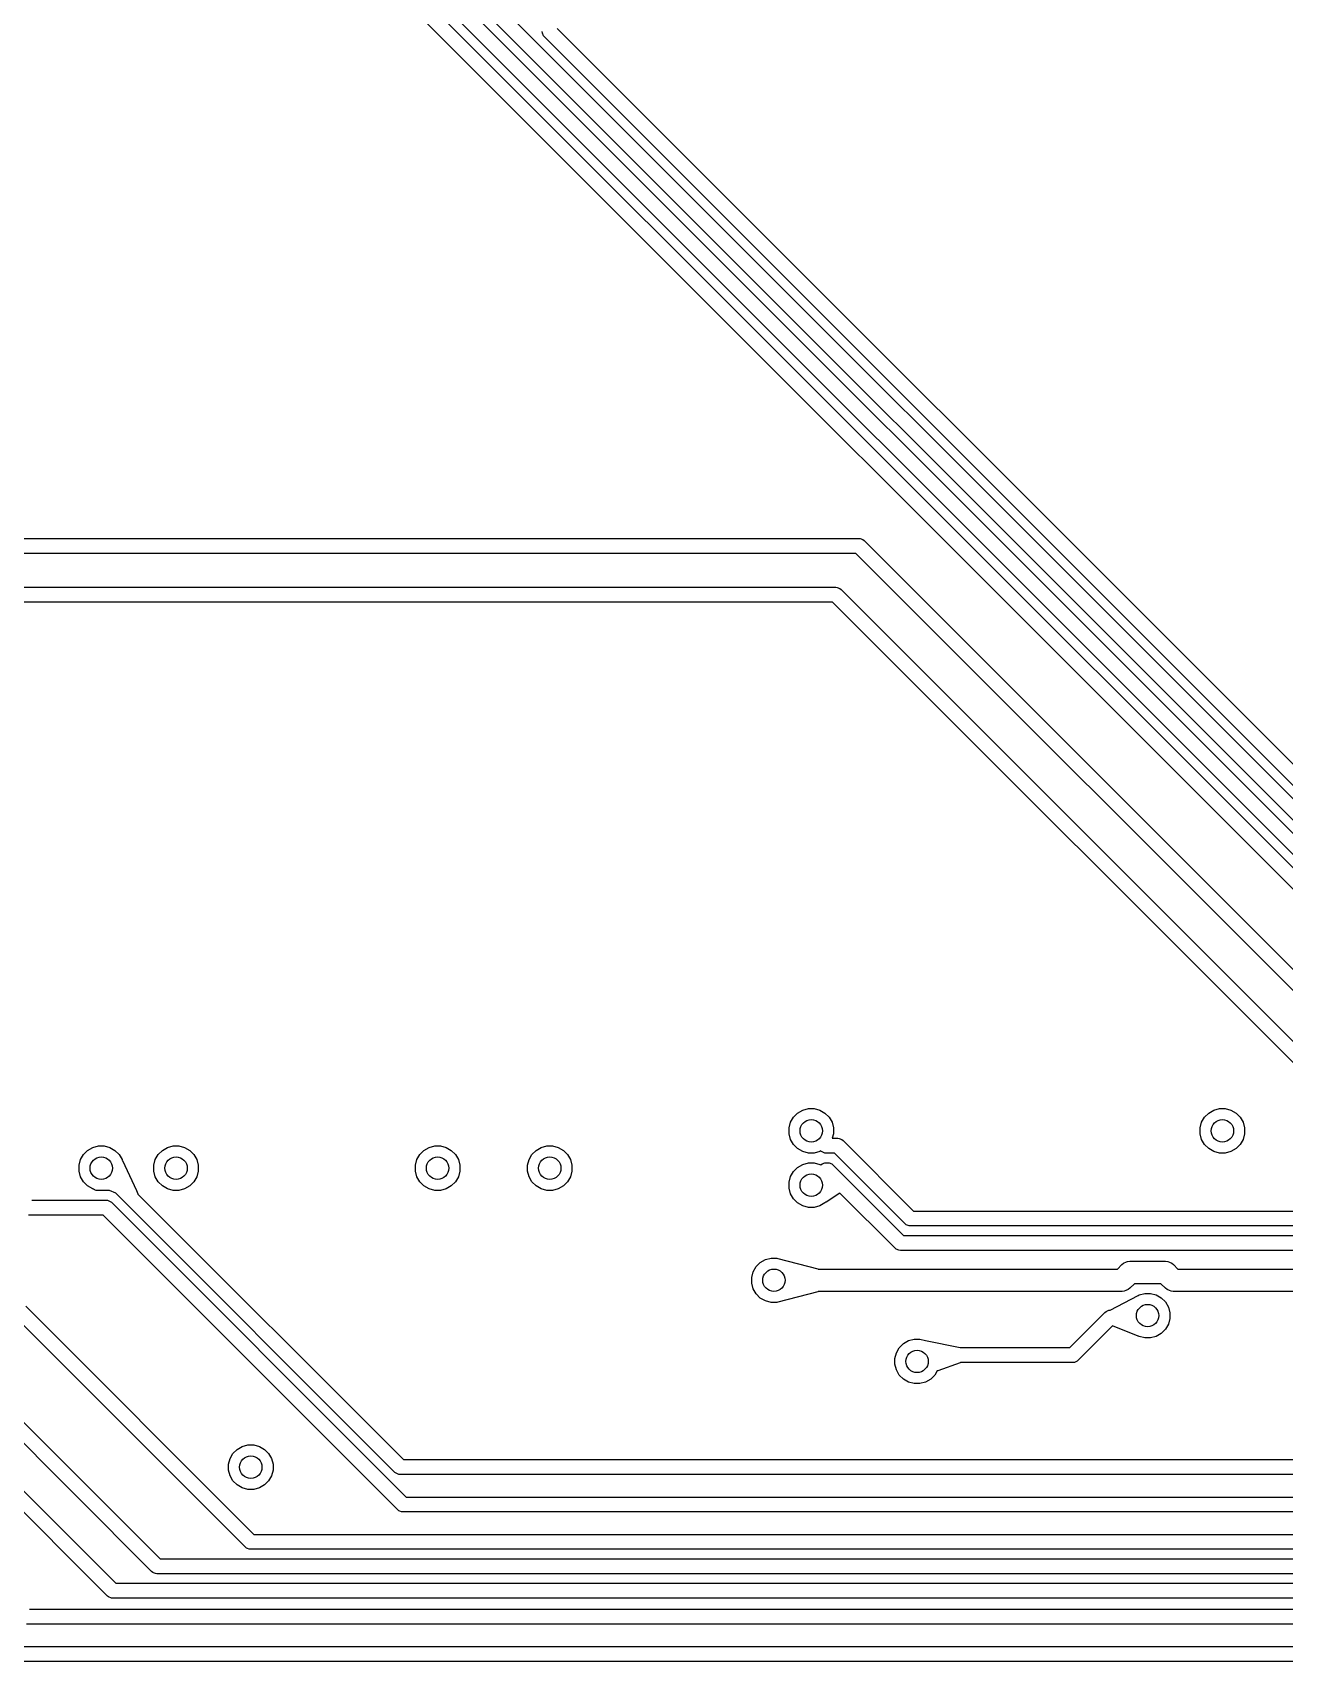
# Model space of a CAD drawing. Header units: inches. Extents: x 2.81 to 6.14, y -3.53 to -1.72.
# Drawn here: x 3.94 to 4.6, y -3.528 to -2.669 of the extents above; entities that cross this region are included whole.
import ezdxf

# ---------------------------------------------------------------- set-up
doc = ezdxf.new("R2010")
doc.units = ezdxf.units.IN
doc.header["$MEASUREMENT"] = 0
doc.layers.add('B.Cu', color=153, linetype='CONTINUOUS', true_color=0x4d7fc4)

msp = doc.modelspace()

# ---------------------------------------------------------------- linework, layer by layer
at = {"layer": 'B.Cu', "linetype": 'CONTINUOUS'}
for p, q in [((4.71381, -3.23038), (3.85115, -2.36773)), ((3.85787, -2.36331), (4.71822, -3.22366)), ((3.9563, -2.44353), (4.72355, -3.21079)), ((4.71914, -3.21751), (3.94958, -2.44795)), ((4.1378, -2.60682), (4.72889, -3.19791)), ((4.72447, -3.20463), (4.13107, -2.61124)), ((4.21654, -2.66736), (4.73422, -3.18504)), ((4.20874, -2.66975), (4.20866, -2.66899)), ((4.20932, -2.67117), (4.20874, -2.66975)), ((4.20981, -2.67177), (4.20932, -2.67117)), ((4.7298, -3.19176), (4.20981, -2.67177)), ((3.61671, -2.93594), (4.37541, -2.93594)), ((4.37541, -2.93594), (4.37618, -2.93602)), ((4.37618, -2.93602), (4.3776, -2.93661)), ((4.3776, -2.93661), (4.3782, -2.9371)), ((4.3782, -2.9371), (4.69275, -3.25165)), ((4.37378, -2.94382), (3.61835, -2.94382)), ((4.68834, -3.25837), (4.37378, -2.94382)), ((3.74697, -2.96169), (4.36327, -2.96169)), ((4.36327, -2.96169), (4.36404, -2.96177)), ((4.36404, -2.96177), (4.36545, -2.96236)), ((4.36545, -2.96236), (4.36605, -2.96285)), ((4.36605, -2.96285), (4.68061, -3.2774)), ((4.36164, -2.96957), (3.7486, -2.96957)), ((4.67619, -3.28412), (4.36164, -2.96957)), ((4.33868, -3.24649), (4.33948, -3.24351)), ((4.33948, -3.24351), (4.34102, -3.24084)), ((4.34102, -3.24084), (4.3432, -3.23866)), ((4.3432, -3.23866), (4.34587, -3.23712)), ((4.34587, -3.23712), (4.34885, -3.23632)), ((4.34885, -3.23632), (4.35194, -3.23632)), ((4.35194, -3.23632), (4.35491, -3.23712)), ((4.35491, -3.23712), (4.35758, -3.23866)), ((4.35758, -3.23866), (4.35976, -3.24084)), ((4.35976, -3.24084), (4.36131, -3.24351)), ((4.36131, -3.24351), (4.3621, -3.24649)), ((4.55522, -3.24649), (4.55602, -3.24351)), ((4.55602, -3.24351), (4.55756, -3.24084)), ((4.55756, -3.24084), (4.55974, -3.23866)), ((4.55974, -3.23866), (4.56241, -3.23712)), ((4.56241, -3.23712), (4.56539, -3.23632)), ((4.56539, -3.23632), (4.56847, -3.23632)), ((4.56847, -3.23632), (4.57145, -3.23712)), ((4.57145, -3.23712), (4.57412, -3.23866)), ((4.57412, -3.23866), (4.5763, -3.24084)), ((4.5763, -3.24084), (4.57784, -3.24351)), ((4.57784, -3.24351), (4.57864, -3.24649)), ((4.33868, -3.24957), (4.33868, -3.24649)), ((4.33948, -3.25255), (4.33868, -3.24957)), ((4.3621, -3.24957), (4.36146, -3.25197)), ((4.36146, -3.25197), (4.36432, -3.25197)), ((4.3621, -3.24649), (4.3621, -3.24957)), ((4.36432, -3.25197), (4.36509, -3.25204)), ((4.36509, -3.25204), (4.36651, -3.25263)), ((4.55522, -3.24957), (4.55522, -3.24649)), ((4.55602, -3.25255), (4.55522, -3.24957)), ((4.57864, -3.24957), (4.57784, -3.25255)), ((4.57864, -3.24649), (4.57864, -3.24957)), ((3.96547, -3.2632), (3.96701, -3.26053)), ((3.96701, -3.26053), (3.96919, -3.25835)), ((3.96919, -3.25835), (3.97186, -3.2568)), ((3.97186, -3.2568), (3.97484, -3.25601)), ((3.97484, -3.25601), (3.97792, -3.25601)), ((3.97792, -3.25601), (3.9809, -3.2568)), ((3.9809, -3.2568), (3.98357, -3.25835)), ((3.98357, -3.25835), (3.98575, -3.26053)), ((3.98575, -3.26053), (3.98729, -3.2632)), ((4.00484, -3.2632), (4.00638, -3.26053)), ((4.00638, -3.26053), (4.00856, -3.25835)), ((4.00856, -3.25835), (4.01123, -3.2568)), ((4.01123, -3.2568), (4.01421, -3.25601)), ((4.01421, -3.25601), (4.01729, -3.25601)), ((4.01729, -3.25601), (4.02027, -3.2568)), ((4.02027, -3.2568), (4.02294, -3.25835)), ((4.02294, -3.25835), (4.02512, -3.26053)), ((4.02512, -3.26053), (4.02666, -3.2632)), ((4.14263, -3.2632), (4.14417, -3.26053)), ((4.14417, -3.26053), (4.14635, -3.25835)), ((4.14635, -3.25835), (4.14902, -3.2568)), ((4.14902, -3.2568), (4.152, -3.25601)), ((4.152, -3.25601), (4.15508, -3.25601)), ((4.15508, -3.25601), (4.15806, -3.2568)), ((4.15806, -3.2568), (4.16073, -3.25835)), ((4.16073, -3.25835), (4.16291, -3.26053)), ((4.16291, -3.26053), (4.16446, -3.2632)), ((4.20169, -3.2632), (4.20323, -3.26053)), ((4.20323, -3.26053), (4.20541, -3.25835)), ((4.20541, -3.25835), (4.20808, -3.2568)), ((4.20808, -3.2568), (4.21106, -3.25601)), ((4.21106, -3.25601), (4.21414, -3.25601)), ((4.21414, -3.25601), (4.21712, -3.2568)), ((4.21712, -3.2568), (4.21979, -3.25835)), ((4.21979, -3.25835), (4.22197, -3.26053)), ((4.22197, -3.26053), (4.22351, -3.2632)), ((4.34102, -3.25522), (4.33948, -3.25255)), ((4.3432, -3.2574), (4.34102, -3.25522)), ((4.34587, -3.25894), (4.3432, -3.2574)), ((4.34885, -3.25974), (4.34587, -3.25894)), ((4.35194, -3.25974), (4.34885, -3.25974)), ((4.35491, -3.25894), (4.35194, -3.25974)), ((4.35544, -3.25864), (4.35491, -3.25894)), ((4.35548, -3.25869), (4.35544, -3.25864)), ((4.35608, -3.25918), (4.35548, -3.25869)), ((4.3575, -3.25977), (4.35608, -3.25918)), ((4.35827, -3.25984), (4.3575, -3.25977)), ((4.36269, -3.25984), (4.35827, -3.25984)), ((4.39984, -3.297), (4.36269, -3.25984)), ((4.36651, -3.25263), (4.3671, -3.25312)), ((4.3671, -3.25312), (4.40426, -3.29028)), ((4.55756, -3.25522), (4.55602, -3.25255)), ((4.55974, -3.2574), (4.55756, -3.25522)), ((4.56241, -3.25894), (4.55974, -3.2574)), ((4.56539, -3.25974), (4.56241, -3.25894)), ((4.56847, -3.25974), (4.56539, -3.25974)), ((4.57145, -3.25894), (4.56847, -3.25974)), ((4.57412, -3.2574), (4.57145, -3.25894)), ((4.5763, -3.25522), (4.57412, -3.2574)), ((4.57784, -3.25255), (4.5763, -3.25522)), ((3.96467, -3.26617), (3.96547, -3.2632)), ((3.96467, -3.26926), (3.96467, -3.26617)), ((3.96547, -3.27224), (3.96467, -3.26926)), ((3.98729, -3.2632), (3.98737, -3.26349)), ((3.98737, -3.26349), (3.98741, -3.26353)), ((3.98741, -3.26353), (3.98751, -3.26367)), ((3.98751, -3.26367), (3.99484, -3.27951)), ((4.00404, -3.26617), (4.00484, -3.2632)), ((4.00404, -3.26926), (4.00404, -3.26617)), ((4.00484, -3.27224), (4.00404, -3.26926)), ((4.02666, -3.2632), (4.02746, -3.26617)), ((4.02746, -3.26926), (4.02666, -3.27224)), ((4.02746, -3.26617), (4.02746, -3.26926)), ((4.14183, -3.26617), (4.14263, -3.2632)), ((4.14183, -3.26926), (4.14183, -3.26617)), ((4.14263, -3.27224), (4.14183, -3.26926)), ((4.16446, -3.2632), (4.16525, -3.26617)), ((4.16525, -3.26926), (4.16446, -3.27224)), ((4.16525, -3.26617), (4.16525, -3.26926)), ((4.20089, -3.26617), (4.20169, -3.2632)), ((4.20089, -3.26926), (4.20089, -3.26617)), ((4.20169, -3.27224), (4.20089, -3.26926)), ((4.22351, -3.2632), (4.22431, -3.26617)), ((4.22431, -3.26926), (4.22351, -3.27224)), ((4.22431, -3.26617), (4.22431, -3.26926)), ((4.34102, -3.26946), (4.3432, -3.26728)), ((4.3432, -3.26728), (4.34587, -3.26574)), ((4.34587, -3.26574), (4.34885, -3.26494)), ((4.34885, -3.26494), (4.35194, -3.26494)), ((4.35194, -3.26494), (4.35491, -3.26574)), ((4.35491, -3.26574), (4.35544, -3.26604)), ((4.35544, -3.26604), (4.35548, -3.266)), ((4.35548, -3.266), (4.35608, -3.26551)), ((4.35608, -3.26551), (4.3575, -3.26492)), ((4.3575, -3.26492), (4.35827, -3.26484)), ((4.35827, -3.26484), (4.35899, -3.26484)), ((4.35899, -3.26484), (4.35976, -3.26492)), ((4.35976, -3.26492), (4.36118, -3.26551)), ((4.36118, -3.26551), (4.36177, -3.266)), ((4.36177, -3.266), (4.39893, -3.30315)), ((3.96701, -3.27491), (3.96547, -3.27224)), ((3.96919, -3.27709), (3.96701, -3.27491)), ((3.97186, -3.27863), (3.96919, -3.27709)), ((4.00638, -3.27491), (4.00484, -3.27224)), ((4.00856, -3.27709), (4.00638, -3.27491)), ((4.01123, -3.27863), (4.00856, -3.27709)), ((4.02294, -3.27709), (4.02027, -3.27863)), ((4.02512, -3.27491), (4.02294, -3.27709)), ((4.02666, -3.27224), (4.02512, -3.27491)), ((4.14417, -3.27491), (4.14263, -3.27224)), ((4.14635, -3.27709), (4.14417, -3.27491)), ((4.14902, -3.27863), (4.14635, -3.27709)), ((4.16073, -3.27709), (4.15806, -3.27863)), ((4.16291, -3.27491), (4.16073, -3.27709)), ((4.16446, -3.27224), (4.16291, -3.27491)), ((4.20323, -3.27491), (4.20169, -3.27224)), ((4.20541, -3.27709), (4.20323, -3.27491)), ((4.20808, -3.27863), (4.20541, -3.27709)), ((4.21979, -3.27709), (4.21712, -3.27863)), ((4.22197, -3.27491), (4.21979, -3.27709)), ((4.22351, -3.27224), (4.22197, -3.27491)), ((4.33868, -3.27511), (4.33948, -3.27213)), ((4.33868, -3.2782), (4.33868, -3.27511)), ((4.33948, -3.27213), (4.34102, -3.26946)), ((3.9397, -3.28453), (3.97892, -3.28453)), ((3.97216, -3.27871), (3.97186, -3.27863)), ((3.97219, -3.27874), (3.97216, -3.27871)), ((3.97234, -3.27885), (3.97219, -3.27874)), ((3.97279, -3.27906), (3.97234, -3.27885)), ((3.97362, -3.27944), (3.97279, -3.27906)), ((3.97371, -3.27948), (3.97362, -3.27944)), ((3.97381, -3.2795), (3.97371, -3.27948)), ((3.97391, -3.27951), (3.97381, -3.2795)), ((3.9807, -3.27951), (3.97391, -3.27951)), ((3.97892, -3.28453), (3.97969, -3.2846)), ((3.97969, -3.2846), (3.98111, -3.28519)), ((3.98395, -3.28085), (3.9807, -3.27951)), ((3.9807, -3.27951), (3.9807, -3.27951)), ((3.9807, -3.27951), (3.9807, -3.27951)), ((3.98111, -3.28519), (3.9817, -3.28568)), ((3.9817, -3.28568), (4.13697, -3.44094)), ((4.13107, -3.42798), (3.98395, -3.28085)), ((3.99484, -3.27951), (3.99562, -3.28119)), ((3.99562, -3.28119), (3.99566, -3.28136)), ((3.99566, -3.28136), (3.99567, -3.28144)), ((3.99567, -3.28144), (4.13549, -3.42126)), ((4.01421, -3.27943), (4.01123, -3.27863)), ((4.01729, -3.27943), (4.01421, -3.27943)), ((4.02027, -3.27863), (4.01729, -3.27943)), ((4.152, -3.27943), (4.14902, -3.27863)), ((4.15508, -3.27943), (4.152, -3.27943)), ((4.15806, -3.27863), (4.15508, -3.27943)), ((4.21106, -3.27943), (4.20808, -3.27863)), ((4.21414, -3.27943), (4.21106, -3.27943)), ((4.21712, -3.27863), (4.21414, -3.27943)), ((4.33948, -3.28117), (4.33868, -3.2782)), ((4.34102, -3.28384), (4.33948, -3.28117)), ((4.3432, -3.28602), (4.34102, -3.28384)), ((4.34587, -3.28757), (4.3432, -3.28602)), ((4.35758, -3.28602), (4.35491, -3.28757)), ((4.35799, -3.28562), (4.35758, -3.28602)), ((4.35828, -3.28556), (4.35799, -3.28562)), ((4.36542, -3.28084), (4.35828, -3.28556)), ((4.36545, -3.28081), (4.36542, -3.28084)), ((4.39451, -3.30987), (4.36545, -3.28081)), ((3.97729, -3.2924), (3.93807, -3.2924)), ((4.13255, -3.44767), (3.97729, -3.2924)), ((4.34885, -3.28836), (4.34587, -3.28757)), ((4.35194, -3.28836), (4.34885, -3.28836)), ((4.35491, -3.28757), (4.35194, -3.28836)), ((4.40426, -3.29028), (5.30652, -3.29028)), ((4.39893, -3.30315), (5.31333, -3.30315)), ((4.40044, -3.29749), (4.39984, -3.297)), ((4.40186, -3.29807), (4.40044, -3.29749)), ((4.40263, -3.29815), (4.40186, -3.29807)), ((5.30815, -3.29815), (4.40263, -3.29815)), ((4.39511, -3.31036), (4.39451, -3.30987)), ((4.39653, -3.31095), (4.39511, -3.31036)), ((4.39729, -3.31102), (4.39653, -3.31095)), ((5.31496, -3.31102), (4.39729, -3.31102)), ((4.3198, -3.32225), (4.32134, -3.31958)), ((4.32134, -3.31958), (4.32352, -3.3174)), ((4.32352, -3.3174), (4.32619, -3.31586)), ((4.32619, -3.31586), (4.32917, -3.31506)), ((4.32917, -3.31506), (4.33225, -3.31506)), ((4.33225, -3.31506), (4.33281, -3.31521)), ((4.33281, -3.31521), (4.33282, -3.31521)), ((4.33282, -3.31521), (4.3538, -3.32075)), ((4.3538, -3.32075), (4.35396, -3.32083)), ((4.51161, -3.32087), (4.51397, -3.3185)), ((4.51397, -3.3185), (4.51487, -3.31777)), ((4.51487, -3.31777), (4.51637, -3.31714)), ((4.51637, -3.31714), (4.517, -3.31689)), ((4.517, -3.31689), (4.51815, -3.31677)), ((4.51815, -3.31677), (4.53697, -3.31677)), ((4.53697, -3.31677), (4.53812, -3.31689)), ((4.53812, -3.31689), (4.539, -3.31725)), ((4.539, -3.31725), (4.54025, -3.31777)), ((4.54025, -3.31777), (4.54114, -3.3185)), ((4.54114, -3.3185), (4.54351, -3.32087)), ((4.319, -3.32523), (4.3198, -3.32225)), ((4.319, -3.32831), (4.319, -3.32523)), ((4.3198, -3.33129), (4.319, -3.32831)), ((4.35396, -3.32083), (4.35401, -3.32087)), ((4.35401, -3.32087), (4.51161, -3.32087)), ((4.5206, -3.32858), (4.51823, -3.33095)), ((4.53452, -3.32858), (4.5206, -3.32858)), ((4.53689, -3.33095), (4.53452, -3.32858)), ((4.54351, -3.32087), (5.3322, -3.32087)), ((4.32134, -3.33396), (4.3198, -3.33129)), ((4.32352, -3.33614), (4.32134, -3.33396)), ((4.32619, -3.33768), (4.32352, -3.33614)), ((4.32917, -3.33848), (4.32619, -3.33768)), ((4.35383, -3.33278), (4.33284, -3.33833)), ((4.35394, -3.33274), (4.35383, -3.33278)), ((4.35396, -3.33273), (4.35394, -3.33274)), ((4.354, -3.33268), (4.35396, -3.33273)), ((4.51406, -3.33268), (4.354, -3.33268)), ((4.50787, -3.34252), (4.52258, -3.33472)), ((4.51521, -3.33256), (4.51406, -3.33268)), ((4.51609, -3.3322), (4.51521, -3.33256)), ((4.51734, -3.33168), (4.51609, -3.3322)), ((4.51823, -3.33095), (4.51734, -3.33168)), ((4.52258, -3.33472), (4.52263, -3.33472)), ((4.52263, -3.33472), (4.52304, -3.33448)), ((4.52304, -3.33448), (4.52602, -3.33368)), ((4.52602, -3.33368), (4.5291, -3.33368)), ((4.5291, -3.33368), (4.53208, -3.33448)), ((4.53208, -3.33448), (4.53475, -3.33602)), ((4.53475, -3.33602), (4.53693, -3.3382)), ((4.53778, -3.33168), (4.53689, -3.33095)), ((4.53911, -3.33223), (4.53778, -3.33168)), ((4.53991, -3.33256), (4.53911, -3.33223)), ((4.54106, -3.33268), (4.53991, -3.33256)), ((5.33465, -3.33268), (4.54106, -3.33268)), ((4.00289, -3.48022), (3.86872, -3.34605)), ((3.87429, -3.34049), (4.0073, -3.4735)), ((4.05233, -3.46735), (3.93104, -3.34605)), ((3.93661, -3.34049), (4.05675, -3.46063)), ((4.33225, -3.33848), (4.32917, -3.33848)), ((4.33283, -3.33833), (4.33225, -3.33848)), ((4.33284, -3.33833), (4.33283, -3.33833)), ((4.48656, -3.3622), (4.50385, -3.34492)), ((4.50385, -3.34492), (4.50503, -3.34374)), ((4.50503, -3.34374), (4.50509, -3.34367)), ((4.50503, -3.34374), (4.50503, -3.34374)), ((4.50509, -3.34367), (4.50569, -3.34318)), ((4.50569, -3.34318), (4.50711, -3.3426)), ((4.50711, -3.3426), (4.50787, -3.34252)), ((4.53693, -3.3382), (4.53847, -3.34087)), ((4.53847, -3.34087), (4.53927, -3.34385)), ((4.53927, -3.34385), (4.53927, -3.34694)), ((4.50905, -3.35085), (4.49097, -3.36893)), ((4.52264, -3.35615), (4.50905, -3.35085)), ((4.53475, -3.35476), (4.53208, -3.35631)), ((4.53693, -3.35258), (4.53475, -3.35476)), ((4.53847, -3.34991), (4.53693, -3.35258)), ((4.53927, -3.34694), (4.53847, -3.34991)), ((4.39519, -3.36497), (4.39673, -3.3623)), ((4.39673, -3.3623), (4.39891, -3.36012)), ((4.39891, -3.36012), (4.40158, -3.35858)), ((4.40158, -3.35858), (4.40456, -3.35778)), ((4.40456, -3.35778), (4.40653, -3.35778)), ((4.40653, -3.35778), (4.40655, -3.35777)), ((4.40655, -3.35777), (4.40661, -3.35778)), ((4.40661, -3.35778), (4.40661, -3.35778)), ((4.40661, -3.35778), (4.40764, -3.35778)), ((4.40764, -3.35778), (4.41046, -3.35854)), ((4.41046, -3.35854), (4.42876, -3.36213)), ((4.42876, -3.36213), (4.42887, -3.3622)), ((4.42887, -3.3622), (4.48656, -3.3622)), ((4.52277, -3.35615), (4.52264, -3.35615)), ((4.52304, -3.35631), (4.52277, -3.35615)), ((4.52602, -3.3571), (4.52304, -3.35631)), ((4.5291, -3.3571), (4.52602, -3.3571)), ((4.53208, -3.35631), (4.5291, -3.3571)), ((4.39439, -3.36795), (4.39519, -3.36497)), ((4.39439, -3.37103), (4.39439, -3.36795)), ((4.39519, -3.37401), (4.39439, -3.37103)), ((4.42883, -3.37019), (4.41698, -3.37452)), ((4.429, -3.37008), (4.42883, -3.37019)), ((4.48819, -3.37008), (4.429, -3.37008)), ((4.429, -3.37008), (4.429, -3.37008)), ((4.48896, -3.37), (4.48819, -3.37008)), ((4.49038, -3.36942), (4.48896, -3.37)), ((4.49097, -3.36893), (4.49038, -3.36942)), ((4.39673, -3.37668), (4.39519, -3.37401)), ((4.39891, -3.37886), (4.39673, -3.37668)), ((4.40158, -3.3804), (4.39891, -3.37886)), ((4.40456, -3.3812), (4.40158, -3.3804)), ((4.41062, -3.3804), (4.40764, -3.3812)), ((4.41329, -3.37886), (4.41062, -3.3804)), ((4.41547, -3.37668), (4.41329, -3.37886)), ((4.41673, -3.37451), (4.41547, -3.37668)), ((4.41698, -3.37452), (4.41673, -3.37451)), ((4.40764, -3.3812), (4.40456, -3.3812)), ((3.97966, -3.4931), (3.89171, -3.40515)), ((3.89724, -3.39955), (3.98407, -3.48638)), ((4.04793, -3.41583), (4.0506, -3.41428)), ((4.0506, -3.41428), (4.05358, -3.41349)), ((4.05358, -3.41349), (4.05666, -3.41349)), ((4.05666, -3.41349), (4.05964, -3.41428)), ((4.05964, -3.41428), (4.06231, -3.41583)), ((4.04341, -3.42366), (4.04421, -3.42068)), ((4.04341, -3.42674), (4.04341, -3.42366)), ((4.04421, -3.42068), (4.04575, -3.41801)), ((4.04575, -3.41801), (4.04793, -3.41583)), ((4.06231, -3.41583), (4.06449, -3.41801)), ((4.06449, -3.41801), (4.06603, -3.42068)), ((4.06603, -3.42068), (4.06683, -3.42366)), ((4.06683, -3.42366), (4.06683, -3.42674)), ((4.13549, -3.42126), (5.25427, -3.42126)), ((4.04421, -3.42972), (4.04341, -3.42674)), ((4.04575, -3.43239), (4.04421, -3.42972)), ((4.06603, -3.42972), (4.06449, -3.43239)), ((4.06683, -3.42674), (4.06603, -3.42972)), ((4.13167, -3.42847), (4.13107, -3.42798)), ((4.13209, -3.42864), (4.13167, -3.42847)), ((4.13309, -3.42906), (4.13209, -3.42864)), ((4.13386, -3.42913), (4.13309, -3.42906)), ((5.25591, -3.42913), (4.13386, -3.42913)), ((4.04793, -3.43457), (4.04575, -3.43239)), ((4.0506, -3.43611), (4.04793, -3.43457)), ((4.05358, -3.43691), (4.0506, -3.43611)), ((4.05666, -3.43691), (4.05358, -3.43691)), ((4.05964, -3.43611), (4.05666, -3.43691)), ((4.06231, -3.43457), (4.05964, -3.43611)), ((4.06449, -3.43239), (4.06231, -3.43457)), ((4.13315, -3.44816), (4.13255, -3.44767)), ((4.13357, -3.44833), (4.13315, -3.44816)), ((4.13457, -3.44874), (4.13357, -3.44833)), ((4.13534, -3.44882), (4.13457, -3.44874)), ((5.49213, -3.44882), (4.13534, -3.44882)), ((4.13697, -3.44094), (5.4905, -3.44094)), ((4.05675, -3.46063), (5.4905, -3.46063)), ((4.0073, -3.4735), (5.61837, -3.4735)), ((4.05293, -3.46784), (4.05233, -3.46735)), ((4.05335, -3.46801), (4.05293, -3.46784)), ((4.05435, -3.46843), (4.05335, -3.46801)), ((4.05512, -3.4685), (4.05435, -3.46843)), ((5.49213, -3.4685), (4.05512, -3.4685)), ((4.00348, -3.48071), (4.00289, -3.48022)), ((4.0039, -3.48089), (4.00348, -3.48071)), ((4.0049, -3.4813), (4.0039, -3.48089)), ((4.00567, -3.48138), (4.0049, -3.4813)), ((5.62, -3.48138), (4.00567, -3.48138)), ((3.98407, -3.48638), (5.62371, -3.48638)), ((3.93864, -3.5), (5.62829, -3.5)), ((3.98025, -3.49359), (3.97966, -3.4931)), ((3.98167, -3.49418), (3.98025, -3.49359)), ((3.98244, -3.49425), (3.98167, -3.49418)), ((5.62534, -3.49425), (3.98244, -3.49425)), ((5.62992, -3.50787), (3.93701, -3.50787)), ((3.50394, -3.51969), (5.62829, -3.51969)), ((5.62992, -3.52756), (3.50394, -3.52756))]:
    msp.add_line(p, q, dxfattribs=at)
at = {"layer": 'B.Cu'}
for centre in [(4.35039, -3.24803), (4.56693, -3.24803), (3.97638, -3.26772), (4.01575, -3.26772), (4.15354, -3.26772), (4.2126, -3.26772), (4.35039, -3.27665), (4.33071, -3.32677), (4.52756, -3.34539), (4.4061, -3.36949), (4.05512, -3.4252)]:
    msp.add_circle(centre, 0.00591, dxfattribs=at)

doc.saveas('drawing.dxf')
